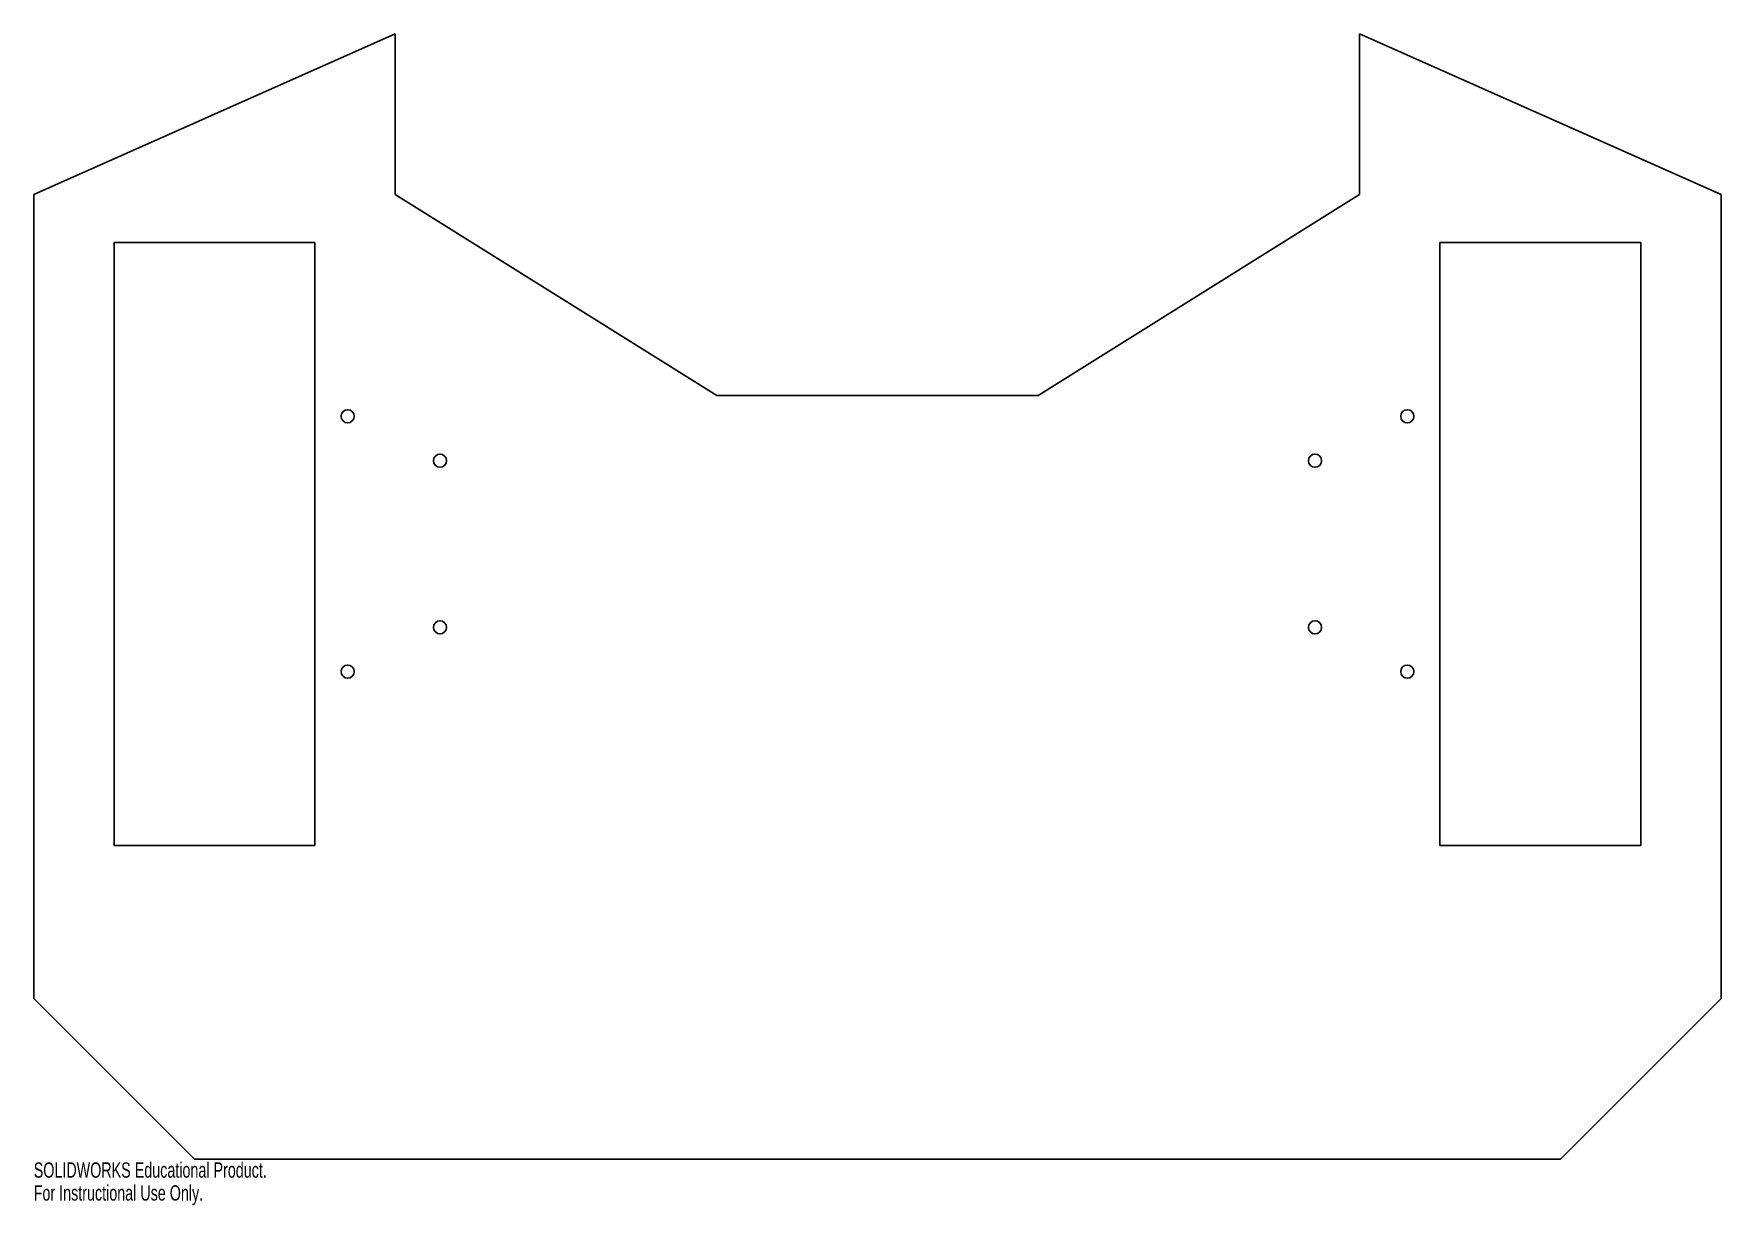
# Model space of a CAD drawing. Header units: inches. Extents: x -9.6 to 11.4, y -17.8 to -3.3.
import ezdxf

# ---------------------------------------------------------------- set-up
doc = ezdxf.new("R2010")
doc.units = ezdxf.units.IN
doc.header["$MEASUREMENT"] = 0
doc.styles.add('SLDTEXTSTYLE0', font='TXT', dxfattribs={"width": 0.7})

msp = doc.modelspace()

# ---------------------------------------------------------------- linework, layer by layer
at = {"color": 7, "linetype": 'Continuous', "lineweight": 25}
for p, q in [((-5.055, -3.251), (-9.555, -5.251)), ((-5.055, -5.251), (-5.055, -3.251)), ((11.445, -5.251), (6.945, -3.251)), ((6.945, -3.251), (6.945, -5.251)), ((-9.555, -5.251), (-9.555, -15.251)), ((-1.055, -7.751), (-5.055, -5.251)), ((6.945, -5.251), (2.945, -7.751)), ((11.445, -15.251), (11.445, -5.251)), ((-8.555, -5.848), (-8.555, -13.348)), ((-6.055, -5.848), (-8.555, -5.848)), ((-6.055, -13.348), (-6.055, -5.848)), ((10.445, -5.848), (7.945, -5.848)), ((7.945, -5.848), (7.945, -13.348)), ((10.445, -13.348), (10.445, -5.848)), ((2.945, -7.751), (-1.055, -7.751)), ((-8.555, -13.348), (-6.055, -13.348)), ((7.945, -13.348), (10.445, -13.348)), ((-9.555, -15.251), (-7.555, -17.251)), ((9.445, -17.251), (11.445, -15.251)), ((-7.555, -17.251), (9.445, -17.251))]:
    msp.add_line(p, q, dxfattribs=at)
for centre in [(-5.648, -8.01), (7.538, -8.01), (-4.499, -8.562), (6.39, -8.562), (-4.499, -10.635), (6.39, -10.635), (-5.648, -11.186), (7.538, -11.186)]:
    msp.add_circle(centre, 0.082, dxfattribs=at)

# ---------------------------------------------------------------- texts
at = {"color": 7, "linetype": 'Continuous', "char_height": 0.1903, "attachment_point": 1, "style": 'SLDTEXTSTYLE0'}
for s, insert in [('SOLIDWORKS Educational Product.', (-9.555, -17.291)), ('For Instructional Use Only.', (-9.555, -17.576))]:
    msp.add_mtext(s, dxfattribs=dict(at, insert=insert))

doc.saveas('drawing.dxf')
